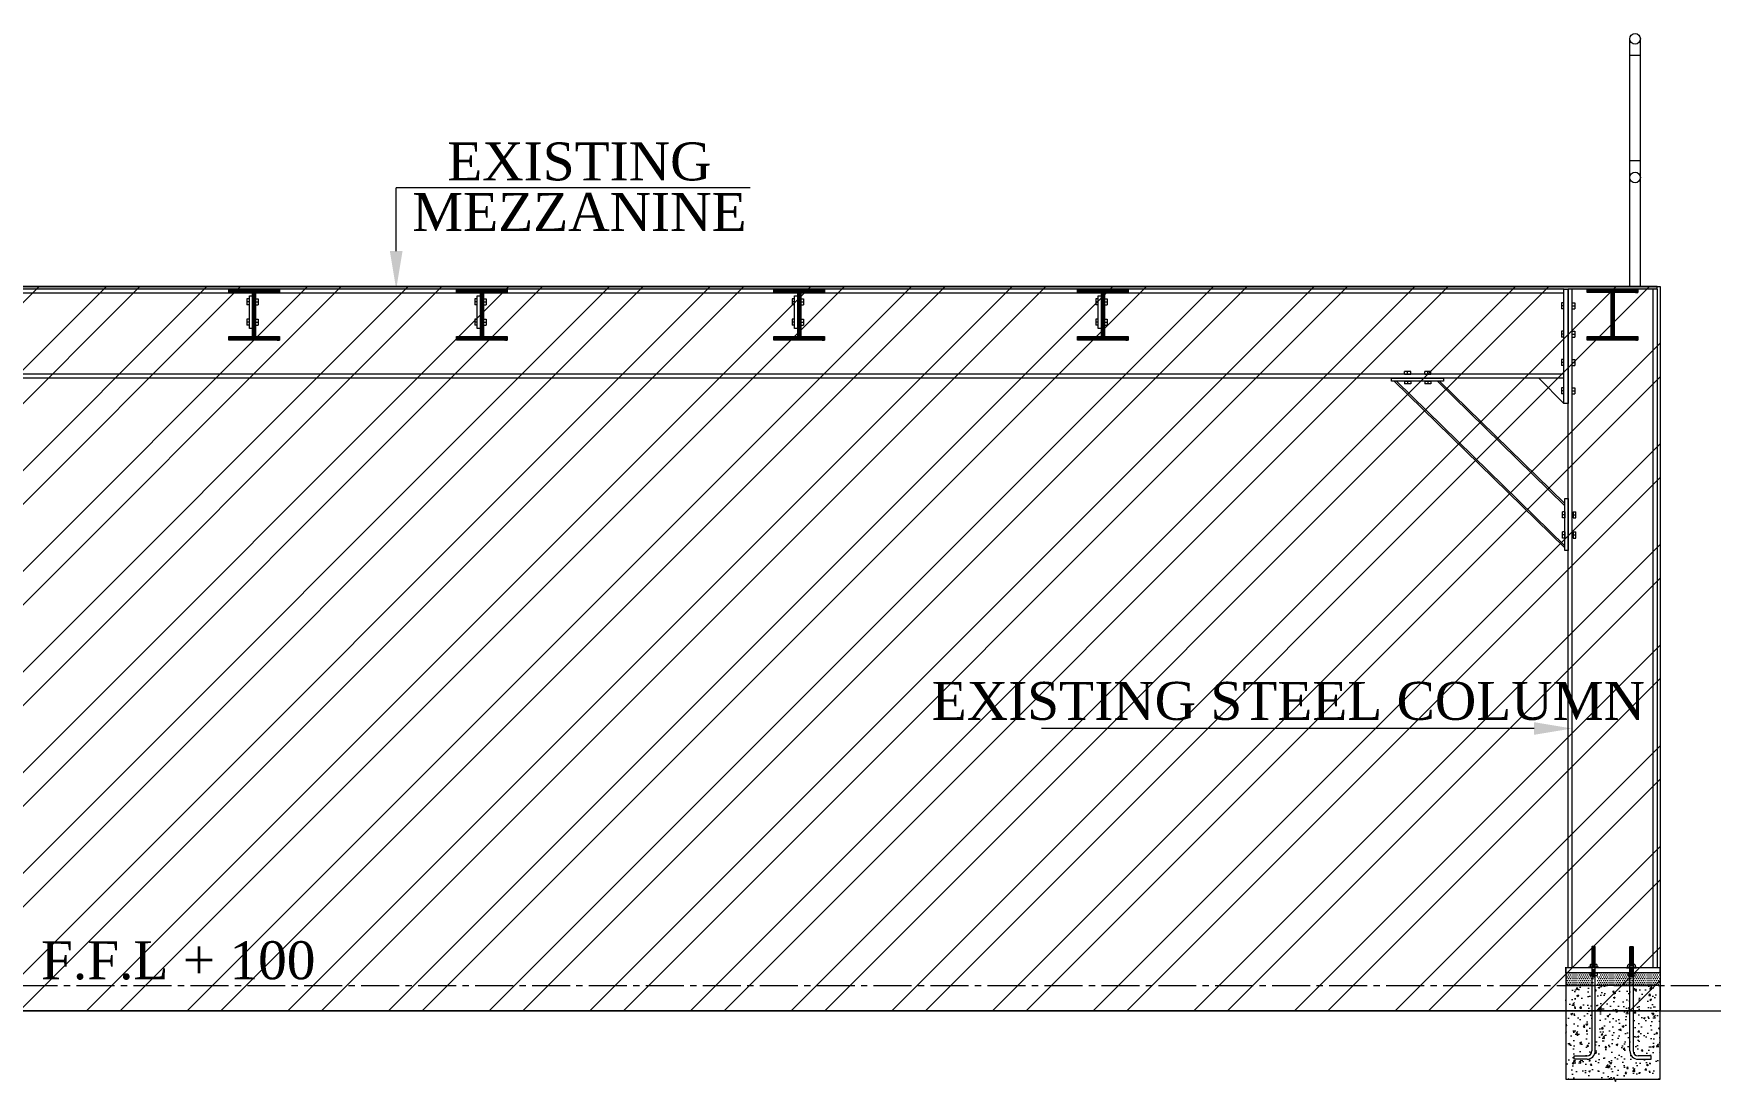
# Model space of a CAD drawing. Header units: millimetres. Extents: x 0 to 13151789, y -1482478 to 0.
# Drawn here: x 12777615 to 12784242, y -1411526 to -1407385 of the extents above; entities that cross this region are included whole.
import ezdxf
from ezdxf.entities.mleader import LeaderData, LeaderLine
from ezdxf.math import Vec2, Vec3

# ---------------------------------------------------------------- set-up
doc = ezdxf.new("R2010")
doc.units = ezdxf.units.MM
doc.header["$LTSCALE"] = 0.4
doc.header["$MEASUREMENT"] = 0
doc.linetypes.add('CENTER2', pattern=[1.125, 0.75, -0.125, 0.125, -0.125])
doc.layers.get('0').update_dxf_attribs({"lineweight": 0})
for name, color, linetype, lineweight in [('2', 3, 'Continuous', 0), ('Bolt', 255, 'Continuous', 0), ('COLUM HATCH', 7, 'Continuous', 0), ('HATCH', 8, 'Continuous', 0), ('Layer 1', 7, 'Continuous', 0), ('MISCEL', 7, 'Continuous', 0), ('Other object type', 1, 'Continuous', 0), ('Outer Line', 1, 'Continuous', 0)]:
    doc.layers.add(name, color=color, linetype=linetype, lineweight=lineweight)
doc.styles.add('TNROMAN', font='times.ttf')

msp = doc.modelspace()

# ---------------------------------------------------------------- hatches: boundary and pattern name
at = {"layer": 'Bolt', "linetype": 'Continuous', "lineweight": 0, "ltscale": 20}
h = msp.add_hatch(dxfattribs=at)
h.set_pattern_fill('DOTS', color=4, scale=120)
h.set_pattern_definition([(0, (5153383.117, -2096484.824), (3.75, 7.5), [0, -7.5])])
edge = h.paths.add_edge_path()
edge.add_line((12783931.6, -1411108.6), (12783939.7, -1411108.6))
edge.add_line((12783939.7, -1411108.6), (12783938.8, -1411108.6))
edge.add_arc((12783938.2, -1411097.3), 11.3, 273.0136, 305.87556)
edge.add_line((12783944.8, -1411106.4), (12783944.8, -1411097.8))
edge.add_line((12783944.8, -1411097.8), (12783931.6, -1411097.6))
edge.add_line((12783931.6, -1411097.6), (12783931.6, -1411097))
edge.add_line((12783931.6, -1411097), (12784043.2, -1411097))
edge.add_line((12784043.2, -1411097), (12784043.2, -1411147))
edge.add_line((12784043.2, -1411147), (12783931.6, -1411147))
edge.add_line((12783931.6, -1411147), (12783931.6, -1411108.6))
edge = h.paths.add_edge_path(flags=16)
edge.add_arc((12783948.6, -1411104.3), 4.3, 312.40779, 329.84098)
edge.add_line((12783952.3, -1411106.4), (12783951.5, -1411107.5))
edge = h.paths.add_edge_path()
edge.add_line((12783794.8, -1411108.6), (12783800.5, -1411108.6))
edge.add_line((12783800.5, -1411108.6), (12783801.3, -1411107.6))
edge.add_arc((12783798.6, -1411104.3), 4.3, 310.22386, 329.84098)
edge.add_line((12783802.3, -1411106.4), (12783802.3, -1411098.1))
edge.add_line((12783802.3, -1411098.1), (12783794.8, -1411098.1))
edge.add_line((12783794.8, -1411098.1), (12783794.8, -1411097))
edge.add_line((12783794.8, -1411097), (12783931.6, -1411097))
edge.add_line((12783931.6, -1411097), (12783931.6, -1411098.1))
edge.add_line((12783931.6, -1411098.1), (12783924.2, -1411098.1))
edge.add_line((12783924.2, -1411098.1), (12783924.2, -1411106.4))
edge.add_arc((12783927.9, -1411104.3), 4.3, 210.15902, 229.77614)
edge.add_line((12783925.1, -1411107.6), (12783926, -1411108.6))
edge.add_line((12783926, -1411108.6), (12783931.6, -1411108.6))
edge.add_line((12783931.6, -1411108.6), (12783931.6, -1411147))
edge.add_line((12783931.6, -1411147), (12783794.8, -1411147))
edge.add_line((12783794.8, -1411147), (12783794.8, -1411108.6))
edge = h.paths.add_edge_path()
edge.add_line((12783670.3, -1411097), (12783781.6, -1411097))
edge.add_line((12783781.6, -1411097), (12783781.6, -1411098.1))
edge.add_line((12783781.6, -1411098.1), (12783774.2, -1411098.1))
edge.add_line((12783774.2, -1411098.1), (12783774.2, -1411106.4))
edge.add_arc((12783777.9, -1411104.3), 4.3, 210.15902, 227.59221)
edge.add_line((12783775, -1411107.5), (12783775.9, -1411108.6))
edge.add_line((12783775.9, -1411108.6), (12783781.6, -1411108.6))
edge.add_line((12783781.6, -1411108.6), (12783781.6, -1411147))
edge.add_line((12783781.6, -1411147), (12783670.3, -1411147))
edge.add_line((12783670.3, -1411147), (12783670.3, -1411097))
at = {"layer": 'COLUM HATCH', "lineweight": 0, "transparency": 33554559}
h = msp.add_hatch(dxfattribs=at)
h.set_pattern_fill('ANSI32', color=256, scale=750)
h.set_pattern_definition([(45, (5172748.84, -1962668.04), (-198.873782, 198.873782), []), (45, (5172881.43, -1962668.04), (-198.873782, 198.873782), [])])
h.paths.add_polyline_path([(12784043.2, -1411247), (12784043.2, -1408385), (12774516.3, -1408385), (12774516.3, -1411247)])
at = {"layer": 'HATCH', "lineweight": 0}
h = msp.add_hatch(dxfattribs=at)
h.set_pattern_fill('ANSI31', color=150)
h.set_pattern_definition([(45, (5157136.31292, -2094937.58293), (-0.0883883476483, 0.0883883476483), [])])
h.paths.add_polyline_path([(12778587, -1408395), (12778587, -1408409), (12778493, -1408409), (12778493, -1408583), (12778587, -1408583), (12778587, -1408597), (12778387, -1408597), (12778387, -1408583), (12778481, -1408583), (12778481, -1408409), (12778387, -1408409), (12778387, -1408395)])
h = msp.add_hatch(dxfattribs=at)
h.set_pattern_fill('ANSI31', color=150)
h.set_pattern_definition([(45, (5156236.31292, -2094937.58293), (-0.0883883476483, 0.0883883476483), [])])
h.paths.add_polyline_path([(12779487, -1408395), (12779487, -1408409), (12779393, -1408409), (12779393, -1408583), (12779487, -1408583), (12779487, -1408597), (12779287, -1408597), (12779287, -1408583), (12779381, -1408583), (12779381, -1408409), (12779287, -1408409), (12779287, -1408395)])
h = msp.add_hatch(dxfattribs=at)
h.set_pattern_fill('ANSI31', color=150)
h.set_pattern_definition([(45, (5154982.31292, -2094937.58293), (-0.0883883476483, 0.0883883476483), [])])
h.paths.add_polyline_path([(12780741, -1408395), (12780741, -1408409), (12780647, -1408409), (12780647, -1408583), (12780741, -1408583), (12780741, -1408597), (12780541, -1408597), (12780541, -1408583), (12780635, -1408583), (12780635, -1408409), (12780541, -1408409), (12780541, -1408395)])
h = msp.add_hatch(dxfattribs=at)
h.set_pattern_fill('ANSI31', color=150)
h.set_pattern_definition([(45, (5153782.25516, -2094937.58293), (-0.0883883476483, 0.0883883476483), [])])
h.paths.add_polyline_path([(12781941.1, -1408395), (12781941.1, -1408409), (12781847.1, -1408409), (12781847.1, -1408583), (12781941.1, -1408583), (12781941.1, -1408597), (12781741.1, -1408597), (12781741.1, -1408583), (12781835.1, -1408583), (12781835.1, -1408409), (12781741.1, -1408409), (12781741.1, -1408395)])
h = msp.add_hatch(dxfattribs=at)
h.set_pattern_fill('ANSI31', color=150)
h.set_pattern_definition([(45, (5151767.99254, -2094937.58293), (-0.0883883476483, 0.0883883476483), [])])
h.paths.add_polyline_path([(12783955.3, -1408395), (12783955.3, -1408409), (12783861.3, -1408409), (12783861.3, -1408583), (12783955.3, -1408583), (12783955.3, -1408597), (12783755.3, -1408597), (12783755.3, -1408583), (12783849.3, -1408583), (12783849.3, -1408409), (12783755.3, -1408409), (12783755.3, -1408395)])
at = {"layer": 'Layer 1', "lineweight": 0}
h = msp.add_hatch(dxfattribs=at)
h.set_pattern_fill('CROSS', color=0, scale=10)
h.set_pattern_definition([(0, (4973153.6347, -2030221.4161), (2.5, 2.5), [1.25, -3.75]), (90, (4973154.2597, -2030222.0411), (-2.5, 2.5), [1.25, -3.75])])
h.paths.add_polyline_path([(12774516.3, -1408385), (12784031.4, -1408385), (12784031.4, -1408395), (12774516.3, -1408395)])
at = {"layer": 'Other object type', "lineweight": 0, "transparency": 33554526}
h = msp.add_hatch(dxfattribs=at)
h.set_pattern_fill('AR-CONC', color=255, scale=10)
h.set_pattern_definition([(50, (5153383.12, -2096484.824), (71.72601826, -6.2752135), [7.5, -82.5]), (355, (5153383.12, -2096484.824), (-13.87513336, 75.2192134), [6, -66]), (100.4514445, (5153389.094, -2096485.35), (57.8508847, 68.9439991), [6.3740192, -70.1142112]), (46.1842, (5153383.12, -2096464.82), (106.7241331, -16.5519281), [11.25, -123.75]), (96.6356355, (5153392.01, -2096466.2), (93.4661946, 97.4118601), [9.5610342, -105.171376]), (351.184164, (5153383.12, -2096464.82), (93.4661945, 97.41186), [9, -99.0000001]), (21, (5153393.12, -2096469.824), (59.6907052, -40.26188907), [7.5, -82.5]), (326, (5153393.12, -2096469.824), (24.3315332, 72.5150045), [6, -66]), (71.4514447, (5153398.09, -2096473.18), (84.0222377, 32.2531153), [6.374019, -70.1142112]), (37.5, (5153383.117, -2096484.824), (1.21598553, 33.28938538), [0, -65.2, 0, -67, 0, -66.25]), (7.5, (5153383.117, -2096484.824), (26.30695374, 39.44117119), [0, -38.2, 0, -63.7, 0, -25.25]), (327.5, (5153360.817, -2096484.824), (53.38224362, -2.25548717), [0, -25, 0, -78, 0, -103.5]), (317.5, (5153350.817, -2096484.824), (58.31861693, 10.01049823), [0, -32.5, 0, -51.8, 0, -73.5])])
h.paths.add_polyline_path([(12783787, -1411147), (12783923.7, -1411147), (12783923.7, -1411405.9, 0.414217), (12783956.3, -1411438.5), (12784007.4, -1411438.5), (12784007.4, -1411425.2), (12783956.3, -1411425.2, -0.414218), (12783937, -1411405.9), (12783937, -1411147), (12784043.2, -1411147), (12784043.2, -1411517.7), (12783870.1, -1411517.7), (12783866.9, -1411526.5), (12783860.5, -1411509), (12783857.3, -1411517.7), (12783670.3, -1411517.7), (12783670.3, -1411147), (12783773.7, -1411147), (12783773.7, -1411405.9, -0.414209), (12783754.4, -1411425.2), (12783703.3, -1411425.2), (12783703.3, -1411438.5), (12783754.4, -1411438.5, 0.41421), (12783787, -1411405.9)])

# ---------------------------------------------------------------- linework, layer by layer
at = {"color": 7, "linetype": 'ByBlock', "lineweight": 0, "ltscale": 0.0025}
for p, q in [((12783663.4, -1408449), (12783653, -1408449)), ((12783653, -1408449), (12783653, -1408473)), ((12783663.4, -1408461), (12783653, -1408461)), ((12783663.4, -1408473), (12783653, -1408473)), ((12783663.4, -1408473), (12783663.4, -1408449)), ((12783695.4, -1408449), (12783705.8, -1408449)), ((12783695.4, -1408473), (12783695.4, -1408449)), ((12783695.4, -1408461), (12783705.8, -1408461)), ((12783695.4, -1408473), (12783705.8, -1408473)), ((12783705.8, -1408449), (12783705.8, -1408473)), ((12783663.4, -1408561), (12783653, -1408561)), ((12783653, -1408561), (12783653, -1408585)), ((12783663.4, -1408585), (12783663.4, -1408561)), ((12783695.4, -1408561), (12783705.8, -1408561)), ((12783695.4, -1408585), (12783695.4, -1408561)), ((12783705.8, -1408561), (12783705.8, -1408585)), ((12783663.4, -1408573), (12783653, -1408573)), ((12783663.4, -1408585), (12783653, -1408585)), ((12783695.4, -1408573), (12783705.8, -1408573)), ((12783695.4, -1408585), (12783705.8, -1408585)), ((12783663.4, -1408673), (12783653, -1408673)), ((12783653, -1408673), (12783653, -1408697)), ((12783663.4, -1408685), (12783653, -1408685)), ((12783663.4, -1408697), (12783653, -1408697)), ((12783663.4, -1408697), (12783663.4, -1408673)), ((12783695.4, -1408673), (12783705.8, -1408673)), ((12783695.4, -1408697), (12783695.4, -1408673)), ((12783695.4, -1408685), (12783705.8, -1408685)), ((12783695.4, -1408697), (12783705.8, -1408697)), ((12783705.8, -1408673), (12783705.8, -1408697)), ((12783663.4, -1408785), (12783653, -1408785)), ((12783653, -1408785), (12783653, -1408809)), ((12783663.4, -1408797), (12783653, -1408797)), ((12783663.4, -1408809), (12783653, -1408809)), ((12783663.4, -1408809), (12783663.4, -1408785)), ((12783695.4, -1408785), (12783705.8, -1408785)), ((12783695.4, -1408809), (12783695.4, -1408785)), ((12783695.4, -1408797), (12783705.8, -1408797)), ((12783695.4, -1408809), (12783705.8, -1408809)), ((12783705.8, -1408785), (12783705.8, -1408809))]:
    msp.add_line(p, q, dxfattribs=at)
at = {"lineweight": 0, "ltscale": 0.0025}
for points in [[(12779023.4, -1408245), (12779048.4, -1408395), (12779073.4, -1408245)], [(12783545, -1410106.6), (12783695, -1410131.6), (12783545, -1410156.6)]]:
    msp.add_solid(points, dxfattribs=at)
at = {"lineweight": 0}
msp.add_solid([(12783952, -1411348.8), (12783937, -1411351.2), (12783951.9, -1411353.8)], dxfattribs=at)
at = {"layer": '2', "lineweight": 0}
for p, q in [((12783679.3, -1410070.8), (12783679.3, -1408395)), ((12784031.4, -1408395), (12783679.4, -1408395)), ((12783695.3, -1411077), (12783695.3, -1408395)), ((12783695.3, -1410070.8), (12783695.3, -1408395)), ((12784015.3, -1411077), (12784015.3, -1408395)), ((12784015.3, -1410070.8), (12784015.3, -1408395)), ((12784031.3, -1408395), (12784031.3, -1410070.8)), ((12784031.3, -1408395), (12784031.3, -1411077)), ((12783679.3, -1411077), (12783679.3, -1409428.6)), ((12784043.2, -1411077), (12783670.3, -1411077)), ((12783670.3, -1411077), (12783670.3, -1411097)), ((12784043.2, -1411077), (12784043.2, -1411097)), ((12784043.2, -1411097), (12783670.3, -1411097))]:
    msp.add_line(p, q, dxfattribs=at)
at = {"layer": '2', "lineweight": 0, "const_width": 5}
msp.add_lwpolyline([(12783670.3, -1411097), (12784043.2, -1411097), (12784043.2, -1411077), (12783670.3, -1411077)], close=True, dxfattribs=at)
at = {"layer": 'Bolt', "color": 4, "linetype": 'Continuous', "lineweight": 0, "ltscale": 20}
for p, q in [((12783780.1, -1411108.3), (12783780.1, -1411108.3)), ((12783916.1, -1411098.9), (12783916.1, -1411098.9)), ((12783933.3, -1411108.3), (12783933.3, -1411108.3)), ((12783936.4, -1411108.3), (12783936.4, -1411108.3)), ((12783939.5, -1411108.3), (12783939.5, -1411108.3)), ((12783942.6, -1411108.3), (12783942.6, -1411108.3)), ((12783944.2, -1411098.9), (12783944.2, -1411098.9))]:
    msp.add_line(p, q, dxfattribs=at)
at = {"layer": 'COLUM HATCH', "color": 251, "lineweight": 0}
for p, q in [((12784031.4, -1408385), (12774635.3, -1408385)), ((12784031.4, -1408395), (12784031.4, -1408385))]:
    msp.add_line(p, q, dxfattribs=at)
at = {"layer": 'MISCEL', "lineweight": 0}
for p, q in [((12783773.5, -1411013.5), (12783786.7, -1411013.2)), ((12783773.6, -1410999), (12783786.8, -1410998.7)), ((12783773.6, -1411006.2), (12783786.8, -1411006)), ((12783775.3, -1410993), (12783773.7, -1410994.6)), ((12783773.7, -1410994.6), (12783773.7, -1411405.9)), ((12783773.7, -1410995.6), (12783786.8, -1410995.3)), ((12783774.5, -1410997.1), (12783785.8, -1410996.9)), ((12783774.5, -1411017.1), (12783785.8, -1411016.9)), ((12783774.6, -1411002.6), (12783785.9, -1411002.4)), ((12783774.6, -1411009.8), (12783785.9, -1411009.6)), ((12783785.4, -1410993), (12783775.3, -1410993)), ((12783787, -1410994.6), (12783785.4, -1410993)), ((12783787, -1411405.9), (12783787, -1410994.6)), ((12783923.7, -1410994.6), (12783925.3, -1410993)), ((12783923.7, -1411405.9), (12783923.7, -1410994.6)), ((12783937, -1410999), (12783923.7, -1410998.7)), ((12783936.5, -1411002.6), (12783923.7, -1411002.4)), ((12783937, -1411006.2), (12783923.7, -1411006)), ((12783936.4, -1411009.8), (12783923.7, -1411009.6)), ((12783937, -1411013.5), (12783923.7, -1411013.2)), ((12783936.2, -1411017.1), (12783923.7, -1411016.9)), ((12783937, -1410995.6), (12783923.9, -1410995.3)), ((12783925.3, -1410993), (12783935.4, -1410993)), ((12783936.6, -1410995.3), (12783925.3, -1410995.1)), ((12783935.4, -1410993), (12783937, -1410994.6)), ((12783937, -1410994.6), (12783937, -1411405.9)), ((12783800.2, -1411075.4), (12783760.5, -1411075.4)), ((12783760.5, -1411077), (12783760.5, -1411075.4)), ((12783800.2, -1411077), (12783760.5, -1411077)), ((12783765.1, -1411075.4), (12783765.1, -1411077)), ((12783766.3, -1411066.5), (12783768, -1411064.3)), ((12783766.3, -1411066.5), (12783766.3, -1411074.8)), ((12783794.4, -1411074.8), (12783766.3, -1411074.8)), ((12783792.6, -1411064.3), (12783768, -1411064.3)), ((12783773.5, -1411065.1), (12783786.8, -1411064.9)), ((12783773.6, -1411020.7), (12783786.8, -1411020.5)), ((12783773.7, -1411028), (12783787, -1411027.8)), ((12783773.7, -1411035.2), (12783787, -1411035)), ((12783773.7, -1411044.4), (12783787, -1411044.2)), ((12783773.7, -1411051.7), (12783787, -1411051.5)), ((12783773.7, -1411060.9), (12783787, -1411060.6)), ((12783773.7, -1411062.7), (12783787, -1411062.5)), ((12783773.7, -1411071.5), (12783773.7, -1411080.4)), ((12783773.9, -1411067.7), (12783787.1, -1411067.4)), ((12783774.6, -1411024.3), (12783785.9, -1411024.1)), ((12783774.6, -1411040.8), (12783785.9, -1411040.6)), ((12783774.7, -1411031.6), (12783786, -1411031.4)), ((12783774.7, -1411038.9), (12783786, -1411038.7)), ((12783774.7, -1411048), (12783786, -1411047.9)), ((12783774.7, -1411055.3), (12783786, -1411055.1)), ((12783774.7, -1411057.2), (12783786, -1411057)), ((12783774.7, -1411069.8), (12783786, -1411069.6)), ((12783774.8, -1411083.7), (12783786.1, -1411083.5)), ((12783794.4, -1411066.5), (12783792.6, -1411064.3)), ((12783794.4, -1411074.8), (12783794.4, -1411066.5)), ((12783795.6, -1411075.4), (12783795.6, -1411077)), ((12783800.2, -1411077), (12783800.2, -1411075.4)), ((12783910.5, -1411075.4), (12783950.2, -1411075.4)), ((12783910.5, -1411077), (12783910.5, -1411075.4)), ((12783910.5, -1411077), (12783950.2, -1411077)), ((12783915.1, -1411075.4), (12783915.1, -1411077)), ((12783916.3, -1411066.5), (12783918.1, -1411064.3)), ((12783916.3, -1411074.8), (12783916.3, -1411066.5)), ((12783916.3, -1411074.8), (12783944.4, -1411074.8)), ((12783918.1, -1411064.3), (12783942.7, -1411064.3)), ((12783936.8, -1411067.7), (12783923.6, -1411067.4)), ((12783937, -1411028), (12783923.7, -1411027.8)), ((12783937, -1411035.2), (12783923.7, -1411035)), ((12783937, -1411044.4), (12783923.7, -1411044.2)), ((12783937, -1411051.7), (12783923.7, -1411051.5)), ((12783937, -1411060.9), (12783923.7, -1411060.6)), ((12783937, -1411062.7), (12783923.7, -1411062.5)), ((12783937, -1411020.7), (12783923.9, -1411020.5)), ((12783937.1, -1411065.1), (12783923.9, -1411064.9)), ((12783936, -1411031.6), (12783924.6, -1411031.4)), ((12783936, -1411038.9), (12783924.6, -1411038.7)), ((12783936, -1411048), (12783924.6, -1411047.9)), ((12783936, -1411055.3), (12783924.6, -1411055.1)), ((12783936, -1411057.2), (12783924.6, -1411057)), ((12783936, -1411069.8), (12783924.6, -1411069.6)), ((12783935.9, -1411083.7), (12783924.6, -1411083.5)), ((12783936.1, -1411024.3), (12783924.8, -1411024.1)), ((12783936.1, -1411040.8), (12783924.8, -1411040.6)), ((12783937, -1411071.5), (12783937, -1411080.4)), ((12783944.4, -1411066.5), (12783942.7, -1411064.3)), ((12783944.4, -1411066.5), (12783944.4, -1411074.8)), ((12783945.6, -1411075.4), (12783945.6, -1411077)), ((12783950.2, -1411077), (12783950.2, -1411075.4)), ((12783794.4, -1411098.1), (12783766.3, -1411098.1)), ((12783766.3, -1411106.4), (12783766.3, -1411098.1)), ((12783766.3, -1411106.4), (12783768, -1411108.6)), ((12783792.6, -1411108.6), (12783768, -1411108.6)), ((12783773.7, -1411089.4), (12783787, -1411089.2)), ((12783773.7, -1411090.5), (12783787, -1411090.3)), ((12783773.7, -1411097.8), (12783787, -1411097.6)), ((12783773.7, -1411106.4), (12783773.7, -1411098.1)), ((12783773.7, -1411105.1), (12783787, -1411104.8)), ((12783773.7, -1411112.9), (12783787, -1411112.7)), ((12783774.8, -1411094.2), (12783786.1, -1411094)), ((12783774.8, -1411101.4), (12783786.1, -1411101.2)), ((12783774.8, -1411108.7), (12783786.1, -1411108.5)), ((12783794.4, -1411106.4), (12783792.6, -1411108.6)), ((12783794.4, -1411098.1), (12783794.4, -1411106.4)), ((12783916.3, -1411098.1), (12783944.4, -1411098.1)), ((12783916.3, -1411098.1), (12783916.3, -1411106.4)), ((12783916.3, -1411106.4), (12783918.1, -1411108.6)), ((12783918.1, -1411108.6), (12783942.7, -1411108.6)), ((12783937, -1411089.4), (12783923.7, -1411089.2)), ((12783937, -1411090.5), (12783923.7, -1411090.3)), ((12783937, -1411097.8), (12783923.7, -1411097.6)), ((12783937, -1411105.1), (12783923.7, -1411104.8)), ((12783937, -1411112.9), (12783923.7, -1411112.7)), ((12783935.9, -1411094.2), (12783924.6, -1411094)), ((12783935.9, -1411101.4), (12783924.6, -1411101.2)), ((12783935.9, -1411108.7), (12783924.6, -1411108.5)), ((12783937, -1411106.4), (12783937, -1411098.1)), ((12783944.4, -1411106.4), (12783942.7, -1411108.6)), ((12783944.4, -1411106.4), (12783944.4, -1411098.1)), ((12783703.3, -1411438.5), (12783703.3, -1411425.2)), ((12783703.3, -1411425.2), (12783754.4, -1411425.2)), ((12783754.4, -1411438.5), (12783703.3, -1411438.5)), ((12784007.4, -1411425.2), (12783956.3, -1411425.2)), ((12783956.3, -1411438.5), (12784007.4, -1411438.5)), ((12784007.4, -1411438.5), (12784007.4, -1411425.2))]:
    msp.add_line(p, q, dxfattribs=at)
for centre, radius, start, end in [((12783770, -1411068.6), 4.3, 30.15902, 149.84098), ((12783780.3, -1411075.6), 11.3, 54.12444, 125.87556), ((12783790.7, -1411068.6), 4.3, 30.15902, 149.84098), ((12783920, -1411068.6), 4.3, 30.15902, 149.84098), ((12783930.3, -1411075.6), 11.3, 54.12444, 125.87556), ((12783940.7, -1411068.6), 4.3, 30.15902, 149.84098), ((12783770, -1411104.3), 4.3, 210.15902, 329.84098), ((12783780.3, -1411097.3), 11.3, 234.12444, 305.87556), ((12783790.7, -1411104.3), 4.3, 210.15902, 329.84098), ((12783920, -1411104.3), 4.3, 210.15902, 329.84098), ((12783930.3, -1411097.3), 11.3, 234.12444, 305.87556), ((12783940.7, -1411104.3), 4.3, 210.15902, 329.84098), ((12783754.4, -1411405.9), 32.6, 270, 0), ((12783754.4, -1411405.9), 19.3, 270, 0), ((12783956.3, -1411405.9), 32.6, 180, 270), ((12783956.3, -1411405.9), 19.3, 180, 270)]:
    msp.add_arc(centre, radius, start, end, dxfattribs=at)
at = {"layer": 'Other object type', "color": 215, "lineweight": 0}
for p, q in [((12783923.3, -1408385), (12783923.3, -1407406)), ((12783965.3, -1408385), (12783965.3, -1407406)), ((12783965.3, -1407472), (12783923.3, -1407472)), ((12783965.3, -1407888), (12783923.3, -1407888))]:
    msp.add_line(p, q, dxfattribs=at)
at = {"layer": 'Other object type', "color": 0, "lineweight": 0}
for p, q in [((12780447.2, -1407994.2), (12779048.4, -1407994.2)), ((12779048.4, -1408245), (12779048.4, -1407994.2)), ((12783545, -1410131.6), (12781598.8, -1410131.6))]:
    msp.add_line(p, q, dxfattribs=at)
at = {"layer": 'Other object type', "color": 4, "lineweight": 0}
for p, q in [((12783663.4, -1408395), (12775003.3, -1408395)), ((12783663.4, -1408411), (12775003.3, -1408411)), ((12783663.4, -1408731), (12775003.3, -1408731)), ((12783663.4, -1408747), (12775003.3, -1408747))]:
    msp.add_line(p, q, dxfattribs=at)
at = {"layer": 'Other object type', "color": 6, "lineweight": 0}
for p, q in [((12778469, -1408433.8), (12778458.6, -1408433.8)), ((12778458.6, -1408433.8), (12778458.6, -1408457.8)), ((12778469, -1408457.8), (12778469, -1408433.8)), ((12778493, -1408433.8), (12778503.4, -1408433.8)), ((12778493, -1408457.8), (12778493, -1408433.8)), ((12778503.4, -1408433.8), (12778503.4, -1408457.8)), ((12779369, -1408433.8), (12779358.6, -1408433.8)), ((12779358.6, -1408433.8), (12779358.6, -1408457.8)), ((12779369, -1408457.8), (12779369, -1408433.8)), ((12779393, -1408433.8), (12779403.4, -1408433.8)), ((12779393, -1408457.8), (12779393, -1408433.8)), ((12779403.4, -1408433.8), (12779403.4, -1408457.8)), ((12780623, -1408433.8), (12780612.6, -1408433.8)), ((12780612.6, -1408433.8), (12780612.6, -1408457.8)), ((12780623, -1408457.8), (12780623, -1408433.8)), ((12780647, -1408433.8), (12780657.4, -1408433.8)), ((12780647, -1408457.8), (12780647, -1408433.8)), ((12780657.4, -1408433.8), (12780657.4, -1408457.8)), ((12781823.1, -1408433.8), (12781812.7, -1408433.8)), ((12781812.7, -1408433.8), (12781812.7, -1408457.8)), ((12781823.1, -1408457.8), (12781823.1, -1408433.8)), ((12781847.1, -1408433.8), (12781857.5, -1408433.8)), ((12781847.1, -1408457.8), (12781847.1, -1408433.8)), ((12781857.5, -1408433.8), (12781857.5, -1408457.8)), ((12778469, -1408445.8), (12778458.6, -1408445.8)), ((12778469, -1408457.8), (12778458.6, -1408457.8)), ((12778493, -1408445.8), (12778503.4, -1408445.8)), ((12778493, -1408457.8), (12778503.4, -1408457.8)), ((12779369, -1408445.8), (12779358.6, -1408445.8)), ((12779369, -1408457.8), (12779358.6, -1408457.8)), ((12779393, -1408445.8), (12779403.4, -1408445.8)), ((12779393, -1408457.8), (12779403.4, -1408457.8)), ((12780623, -1408445.8), (12780612.6, -1408445.8)), ((12780623, -1408457.8), (12780612.6, -1408457.8)), ((12780647, -1408445.8), (12780657.4, -1408445.8)), ((12780647, -1408457.8), (12780657.4, -1408457.8)), ((12781823.1, -1408445.8), (12781812.7, -1408445.8)), ((12781823.1, -1408457.8), (12781812.7, -1408457.8)), ((12781847.1, -1408445.8), (12781857.5, -1408445.8)), ((12781847.1, -1408457.8), (12781857.5, -1408457.8)), ((12778469, -1408514.2), (12778458.6, -1408514.2)), ((12778458.6, -1408514.2), (12778458.6, -1408538.2)), ((12778469, -1408526.2), (12778458.6, -1408526.2)), ((12778469, -1408538.2), (12778458.6, -1408538.2)), ((12778469, -1408538.2), (12778469, -1408514.2)), ((12778493, -1408514.2), (12778503.4, -1408514.2)), ((12778493, -1408538.2), (12778493, -1408514.2)), ((12778493, -1408526.2), (12778503.4, -1408526.2)), ((12778493, -1408538.2), (12778503.4, -1408538.2)), ((12778503.4, -1408514.2), (12778503.4, -1408538.2)), ((12779369, -1408514.2), (12779358.6, -1408514.2)), ((12779358.6, -1408514.2), (12779358.6, -1408538.2)), ((12779369, -1408526.2), (12779358.6, -1408526.2)), ((12779369, -1408538.2), (12779358.6, -1408538.2)), ((12779369, -1408538.2), (12779369, -1408514.2)), ((12779393, -1408514.2), (12779403.4, -1408514.2)), ((12779393, -1408538.2), (12779393, -1408514.2)), ((12779393, -1408526.2), (12779403.4, -1408526.2)), ((12779393, -1408538.2), (12779403.4, -1408538.2)), ((12779403.4, -1408514.2), (12779403.4, -1408538.2)), ((12780623, -1408514.2), (12780612.6, -1408514.2)), ((12780612.6, -1408514.2), (12780612.6, -1408538.2)), ((12780623, -1408526.2), (12780612.6, -1408526.2)), ((12780623, -1408538.2), (12780612.6, -1408538.2)), ((12780623, -1408538.2), (12780623, -1408514.2)), ((12780647, -1408514.2), (12780657.4, -1408514.2)), ((12780647, -1408538.2), (12780647, -1408514.2)), ((12780647, -1408526.2), (12780657.4, -1408526.2)), ((12780647, -1408538.2), (12780657.4, -1408538.2)), ((12780657.4, -1408514.2), (12780657.4, -1408538.2)), ((12781823.1, -1408514.2), (12781812.7, -1408514.2)), ((12781812.7, -1408514.2), (12781812.7, -1408538.2)), ((12781823.1, -1408526.2), (12781812.7, -1408526.2)), ((12781823.1, -1408538.2), (12781812.7, -1408538.2)), ((12781823.1, -1408538.2), (12781823.1, -1408514.2)), ((12781847.1, -1408514.2), (12781857.5, -1408514.2)), ((12781847.1, -1408538.2), (12781847.1, -1408514.2)), ((12781847.1, -1408526.2), (12781857.5, -1408526.2)), ((12781847.1, -1408538.2), (12781857.5, -1408538.2)), ((12781857.5, -1408514.2), (12781857.5, -1408538.2))]:
    msp.add_line(p, q, dxfattribs=at)
at = {"layer": 'Other object type', "color": 34, "lineweight": 0}
for p, q in [((12782992.9, -1408759), (12783667.3, -1409417.7)), ((12783001.5, -1408759), (12783667.3, -1409409.3)), ((12783163.1, -1408759), (12783667.3, -1409251.3)), ((12783171.7, -1408759), (12783667.3, -1409242.9))]:
    msp.add_line(p, q, dxfattribs=at)
at = {"layer": 'Other object type', "color": 7, "lineweight": 0}
for p, q in [((12783033.5, -1408731), (12783033.5, -1408720.6)), ((12783057.5, -1408720.6), (12783033.5, -1408720.6)), ((12783033.5, -1408731), (12783057.5, -1408731)), ((12783033.5, -1408759), (12783033.5, -1408769.4)), ((12783033.5, -1408759), (12783057.5, -1408759)), ((12783045.5, -1408731), (12783045.5, -1408720.6)), ((12783045.5, -1408759), (12783045.5, -1408769.4)), ((12783057.5, -1408731), (12783057.5, -1408720.6)), ((12783057.5, -1408759), (12783057.5, -1408769.4)), ((12783113.5, -1408731), (12783113.5, -1408720.6)), ((12783137.5, -1408720.6), (12783113.5, -1408720.6)), ((12783113.5, -1408731), (12783137.5, -1408731)), ((12783113.5, -1408759), (12783113.5, -1408769.4)), ((12783113.5, -1408759), (12783137.5, -1408759)), ((12783125.5, -1408731), (12783125.5, -1408720.6)), ((12783125.5, -1408759), (12783125.5, -1408769.4)), ((12783137.5, -1408731), (12783137.5, -1408720.6)), ((12783137.5, -1408759), (12783137.5, -1408769.4)), ((12783057.5, -1408769.4), (12783033.5, -1408769.4)), ((12783137.5, -1408769.4), (12783113.5, -1408769.4)), ((12783667.3, -1409274.7), (12783656.9, -1409274.7)), ((12783656.9, -1409298.7), (12783656.9, -1409274.7)), ((12783667.3, -1409286.7), (12783656.9, -1409286.7)), ((12783667.3, -1409274.7), (12783667.3, -1409298.7)), ((12783699.3, -1409274.7), (12783709.7, -1409274.7)), ((12783699.3, -1409274.7), (12783699.3, -1409298.7)), ((12783699.3, -1409286.7), (12783709.7, -1409286.7)), ((12783709.7, -1409298.7), (12783709.7, -1409274.7)), ((12783667.3, -1409298.7), (12783656.9, -1409298.7)), ((12783667.3, -1409354.7), (12783656.9, -1409354.7)), ((12783656.9, -1409378.7), (12783656.9, -1409354.7)), ((12783667.3, -1409354.7), (12783667.3, -1409378.7)), ((12783699.3, -1409298.7), (12783709.7, -1409298.7)), ((12783699.3, -1409354.7), (12783709.7, -1409354.7)), ((12783699.3, -1409354.7), (12783699.3, -1409378.7)), ((12783709.7, -1409378.7), (12783709.7, -1409354.7)), ((12783667.3, -1409366.7), (12783656.9, -1409366.7)), ((12783667.3, -1409378.7), (12783656.9, -1409378.7)), ((12783699.3, -1409366.7), (12783709.7, -1409366.7)), ((12783699.3, -1409378.7), (12783709.7, -1409378.7))]:
    msp.add_line(p, q, dxfattribs=at)
at = {"layer": 'Other object type', "color": 241, "linetype": 'CENTER2', "lineweight": 0, "ltscale": 500}
msp.add_line((12774635.3, -1411147), (12789502.3, -1411147), dxfattribs=at)
at = {"layer": 'Other object type', "color": 241, "lineweight": 0}
msp.add_line((12772928.5, -1411247), (12792274.2, -1411247), dxfattribs=at)
at = {"layer": 'Other object type', "lineweight": 0}
msp.add_lwpolyline([(12774516.3, -1408385), (12784043.2, -1408385), (12784043.2, -1411247), (12774516.3, -1411247)], close=True, dxfattribs=at)
at = {"layer": 'Other object type', "color": 150, "lineweight": 0}
for points in [[(12778481, -1408409), (12778387, -1408409), (12778387, -1408395), (12778587, -1408395), (12778587, -1408409), (12778493, -1408409), (12778493, -1408583), (12778587, -1408583), (12778587, -1408597), (12778387, -1408597), (12778387, -1408583), (12778481, -1408583)], [(12779381, -1408409), (12779287, -1408409), (12779287, -1408395), (12779487, -1408395), (12779487, -1408409), (12779393, -1408409), (12779393, -1408583), (12779487, -1408583), (12779487, -1408597), (12779287, -1408597), (12779287, -1408583), (12779381, -1408583)], [(12780635, -1408409), (12780541, -1408409), (12780541, -1408395), (12780741, -1408395), (12780741, -1408409), (12780647, -1408409), (12780647, -1408583), (12780741, -1408583), (12780741, -1408597), (12780541, -1408597), (12780541, -1408583), (12780635, -1408583)], [(12781835.1, -1408409), (12781741.1, -1408409), (12781741.1, -1408395), (12781941.1, -1408395), (12781941.1, -1408409), (12781847.1, -1408409), (12781847.1, -1408583), (12781941.1, -1408583), (12781941.1, -1408597), (12781741.1, -1408597), (12781741.1, -1408583), (12781835.1, -1408583)], [(12783849.3, -1408409), (12783755.3, -1408409), (12783755.3, -1408395), (12783955.3, -1408395), (12783955.3, -1408409), (12783861.3, -1408409), (12783861.3, -1408583), (12783955.3, -1408583), (12783955.3, -1408597), (12783755.3, -1408597), (12783755.3, -1408583), (12783849.3, -1408583)]]:
    msp.add_lwpolyline(points, close=True, dxfattribs=at)
at = {"layer": 'Other object type', "color": 6, "lineweight": 0}
for points in [[(12778469, -1408421), (12778481, -1408421), (12778481, -1408551), (12778469, -1408551)], [(12779369, -1408421), (12779381, -1408421), (12779381, -1408551), (12779369, -1408551)], [(12780623, -1408421), (12780635, -1408421), (12780635, -1408551), (12780623, -1408551)], [(12781823.1, -1408421), (12781835.1, -1408421), (12781835.1, -1408551), (12781823.1, -1408551)], [(12783663.4, -1408395), (12783679.4, -1408395), (12783679.4, -1408847), (12783663.4, -1408847)], [(12782981.5, -1408747), (12783187.4, -1408747), (12783187.4, -1408759), (12782981.5, -1408759)], [(12783679.3, -1409222.7), (12783679.3, -1409428.6), (12783667.3, -1409428.6), (12783667.3, -1409222.7)]]:
    msp.add_lwpolyline(points, close=True, dxfattribs=at)
msp.add_lwpolyline([(12783663.4, -1408847), (12783663.4, -1408747), (12783563.4, -1408747), (12783663.4, -1408847)], dxfattribs=at)
at = {"layer": 'Other object type', "color": 254, "lineweight": 0, "transparency": 33554526}
msp.add_lwpolyline([(12783670.3, -1411147), (12783670.3, -1411517.7), (12783857.3, -1411517.7), (12783860.5, -1411509), (12783866.9, -1411526.5), (12783870.1, -1411517.7), (12784043.2, -1411517.7), (12784043.2, -1411147)], close=True, dxfattribs=at)
at = {"layer": 'Other object type', "color": 215, "lineweight": 0}
for centre in [(12783944.3, -1407406), (12783944.3, -1407954)]:
    msp.add_circle(centre, 21, dxfattribs=at)
at = {"layer": 'Outer Line', "color": 0, "lineweight": 0}
for p, q in [((12783670.3, -1411097), (12783670.3, -1411147)), ((12784043.2, -1411097), (12784043.2, -1411147))]:
    msp.add_line(p, q, dxfattribs=at)

# ---------------------------------------------------------------- texts
at = {"layer": 'Outer Line', "color": 0, "lineweight": 0, "style": 'TNROMAN'}
msp.add_text('F.F.L + 100 ', height=150, dxfattribs=at).set_placement((12777644.8, -1411122.4))

# ---------------------------------------------------------------- leaders
at = {"layer": 'Outer Line', "color": 0, "lineweight": 0}
ml = msp.add_multileader_mtext('Standard', dxfattribs=at)
ml.set_content('EXISTING \\PMEZZANINE ', color=7, style='TNROMAN')
ml.set_leader_properties(color=215)
ml.build(insert=Vec2(0, 0))
ml.multileader.update_dxf_attribs({"dogleg_length": 92.4, "arrow_head_size": 50})
ctx = ml.context
ctx.base_point, ctx.char_height, ctx.arrow_head_size, ctx.landing_gap_size, ctx.plane_origin = Vec3(12779080.8, -1407891.6), 150, 50, 50, Vec3(12706667.9, -1412019.1)
ctx.text_align_type = 1
ctx.mtext.insert, ctx.mtext.width, ctx.mtext.defined_height, ctx.mtext.alignment, ctx.mtext.line_spacing_factor, ctx.mtext.flow_direction = Vec3(12779772.3, -1407815.4), 2692.609, 304.4, 2, 0.8, 5
ml = msp.add_multileader_mtext('Standard', dxfattribs=at)
ml.set_content('EXISTING STEEL COLUMN ', color=7, style='TNROMAN')
ml.set_leader_properties(color=215)
ml.build(insert=Vec2(0, 0))
ml.multileader.update_dxf_attribs({"dogleg_length": 92.4, "arrow_head_size": 50})
ctx = ml.context
ctx.base_point, ctx.char_height, ctx.arrow_head_size, ctx.landing_gap_size, ctx.plane_origin = Vec3(12781658.4, -1410024), 150, 50, 50, Vec3(12712759.4, -1414151)
ctx.text_align_type = 1
ctx.mtext.insert, ctx.mtext.width, ctx.mtext.defined_height, ctx.mtext.alignment, ctx.mtext.line_spacing_factor, ctx.mtext.flow_direction = Vec3(12782574.2, -1409947.3), 2692.609, 304.4, 2, 0.8, 5

doc.saveas('drawing.dxf')
